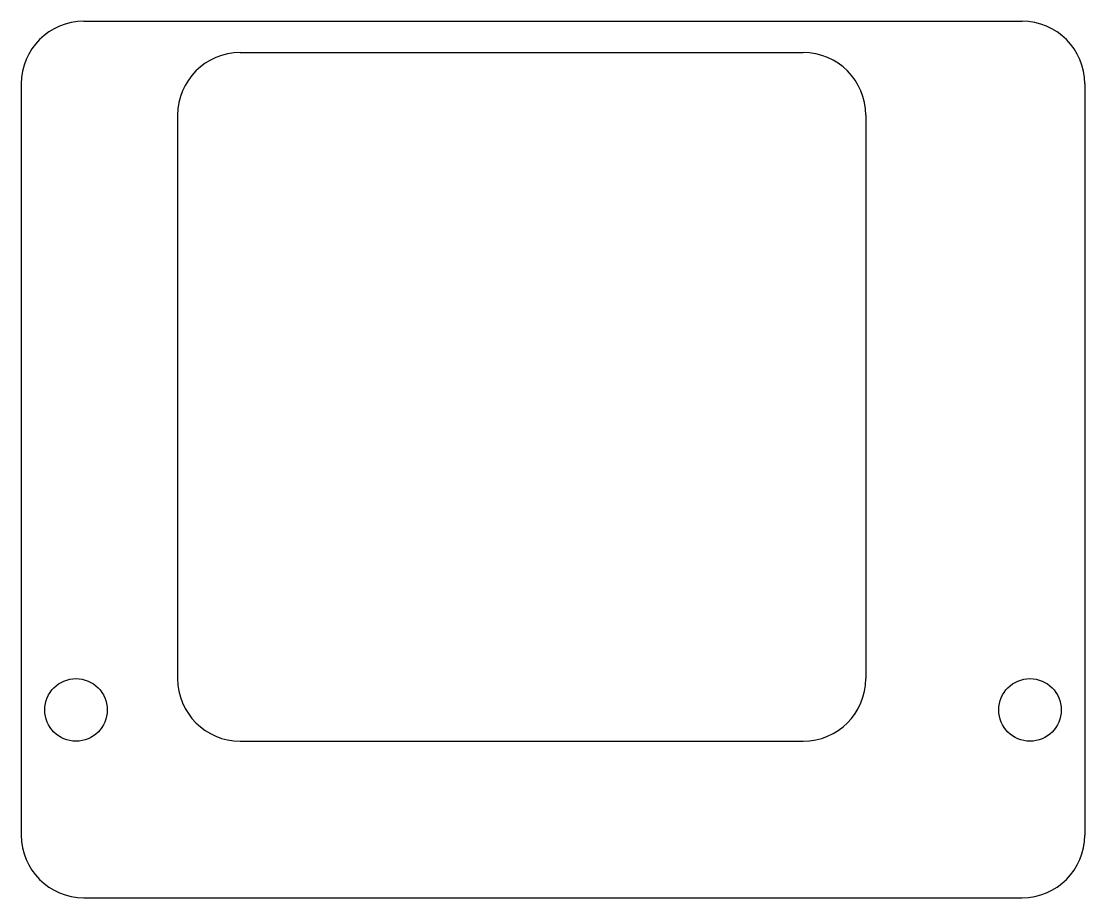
# Model space of a CAD drawing. Extents: x 0 to 34, y 0 to 28.
import ezdxf

# ---------------------------------------------------------------- set-up
doc = ezdxf.new("R2010")
doc.units = 0
doc.layers.add('1', color=7, linetype='Continuous')

msp = doc.modelspace()

# ---------------------------------------------------------------- linework, layer by layer
at = {"layer": '1', "color": 7, "linetype": 'Continuous'}
for p, q in [((2, 28), (32, 28)), ((7, 27), (25, 27)), ((0, 26), (0, 2)), ((34, 26), (34, 2)), ((5, 25), (5, 7)), ((27, 25), (27, 7)), ((7, 5), (25, 5)), ((2, 0), (32, 0))]:
    msp.add_line(p, q, dxfattribs=at)
for centre in [(1.75, 6), (32.25, 6)]:
    msp.add_circle(centre, 1, dxfattribs=at)
for centre, start, end in [((2, 26), 90, 180), ((32, 26), 0, 90), ((7, 25), 90, 180), ((25, 25), 0, 90), ((7, 7), 180, 270), ((25, 7), 270, 0), ((2, 2), 180, 270), ((32, 2), 270, 0)]:
    msp.add_arc(centre, 2, start, end, dxfattribs=at)

doc.saveas('drawing.dxf')
